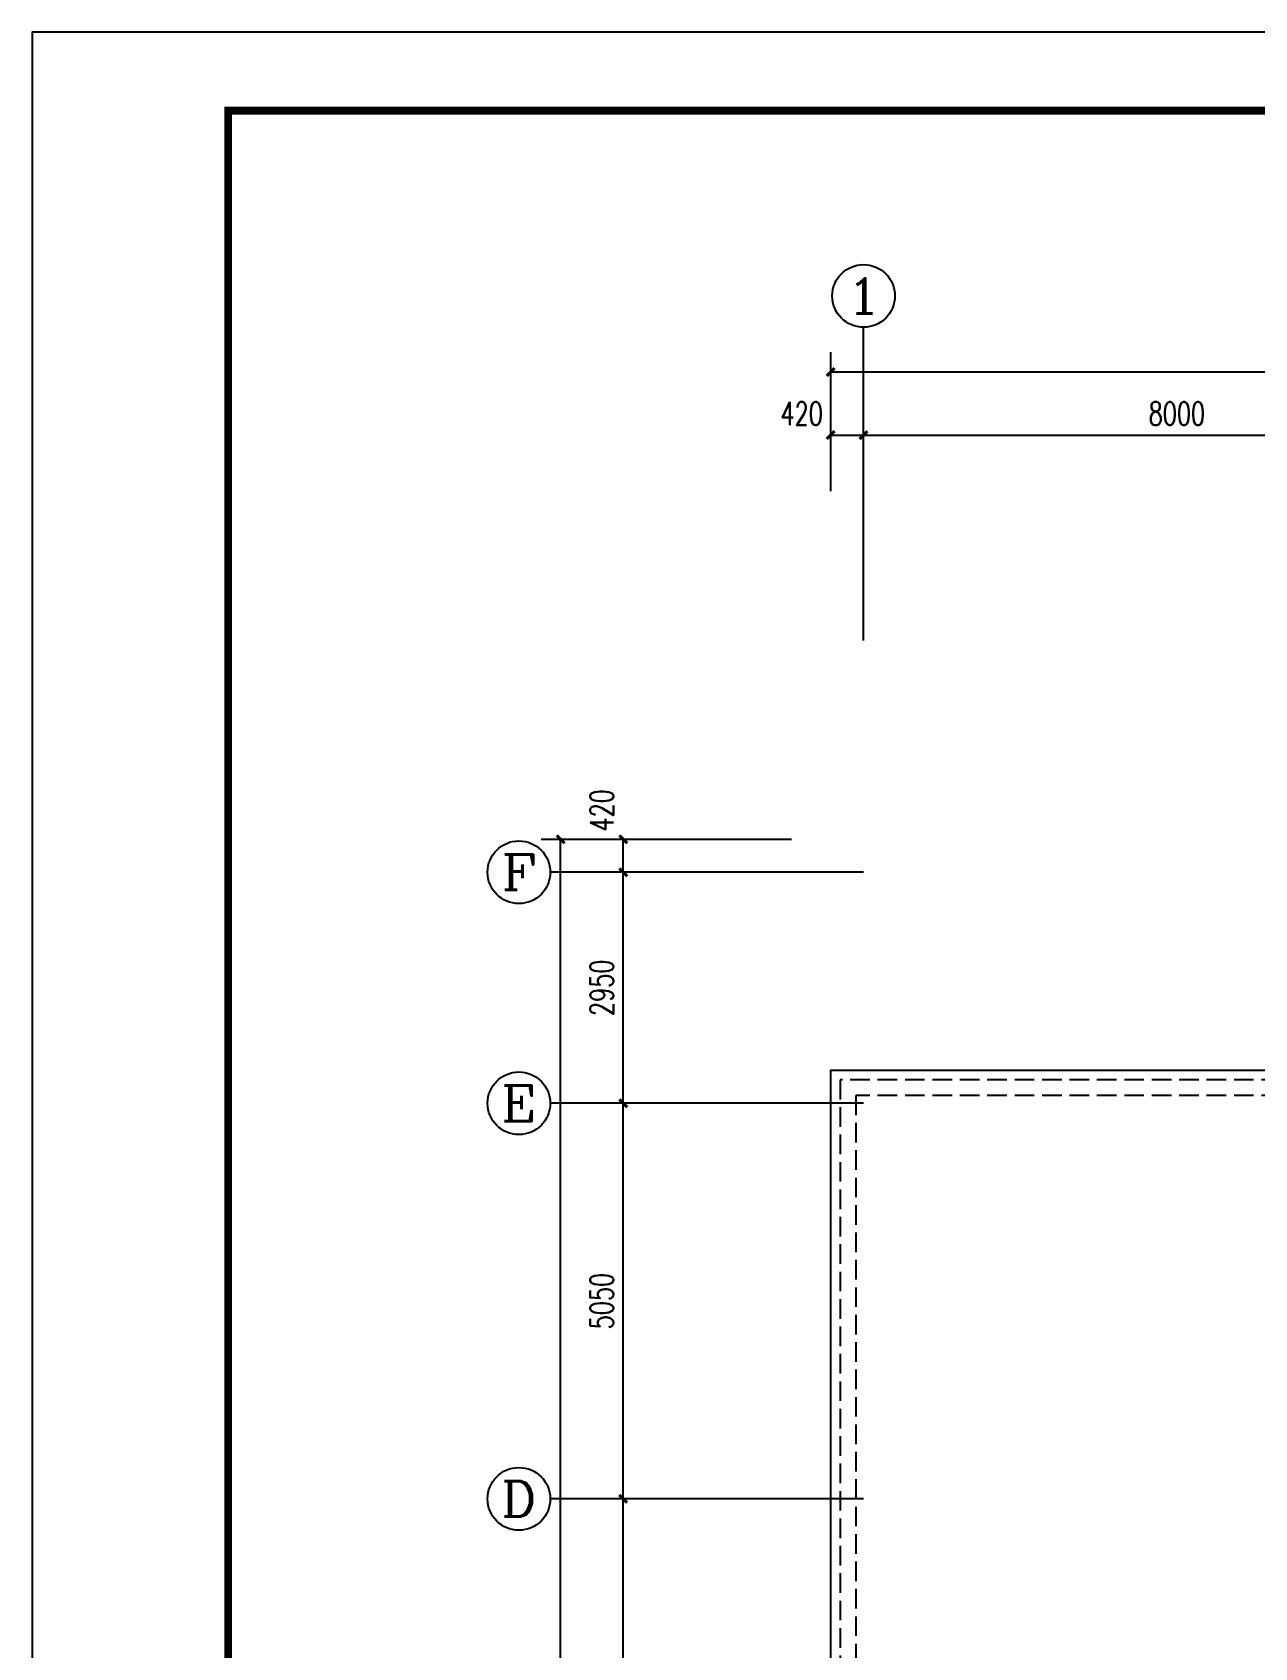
# Model space of a CAD drawing. Extents: x 2297255 to 2381355, y -608375 to -364775.
# Drawn here: x 2297255 to 2312861, y -385398 to -364775 of the extents above; entities that cross this region are included whole.
import ezdxf
from ezdxf.enums import TextEntityAlignment as Align

# ---------------------------------------------------------------- set-up
doc = ezdxf.new("R2010")
doc.units = 0
doc.header["$LTSCALE"] = 1000
doc.header["$MEASUREMENT"] = 0
doc.linetypes.add('DASH', pattern=[0.35, 0.25, -0.1])
for name, color, linetype in [('AXIS', 3, 'Continuous'), ('AXIS_TEXT', 7, 'Continuous'), ('PUB_DIM', 3, 'Continuous'), ('TK', 4, 'Continuous')]:
    doc.layers.add(name, color=color, linetype=linetype)
doc.styles.add('_TCH_AXIS', font='COMPLEX', dxfattribs={"bigfont": 'GBCBIG'})
doc.styles.add('_TCH_DIM_T3', font='SIMPLEX', dxfattribs={"width": 0.705882, "bigfont": 'GBCBIG'})
doc.styles.add('COMPLEX', font='COMPLEX')
doc.styles.add('HZTXT1', font='romans.shx', dxfattribs={"width": 0.7, "bigfont": 'GBHZFS.SHX'})
doc.styles.get("Standard").update_dxf_attribs({"font": 'gbenor.shx', "bigfont": 'gbcbig.shx'})
doc.dimstyles.new('_TCH_ARCH&&100', dxfattribs={"dimtxt": 297.5, "dimasz": 100, "dimexe": 250, "dimexo": 300, "dimgap": 126.25, "dimtad": 1, "dimdec": 0, "dimzin": 0, "dimdsep": 46, "dimtxsty": '_TCH_DIM_T3', "dimblk": 'ARCHTICK', "dimcen": 0.09, "dimclrt": 7, "dimazin": 2, "dimtfac": 1, "dimtdec": 0, "dimtix": 1, "dimtmove": 2, "dimatfit": 3, "dimfxl": 30, "dimtolj": 1, "dimtzin": 0, "dimarcsym": 0})

# ---------------------------------------------------------------- blocks, each defined once
blk = doc.blocks.new('_ArchTick')
at = {"color": 0, "linetype": 'ByBlock', "const_width": 0.4}
blk.add_lwpolyline([(-0.5, -0.5), (0.5, 0.5)], dxfattribs=at)
blk = doc.blocks.new('*D99')
at = {"layer": 'Defpoints', "color": 0, "transparency": 16777216}
for p in [(11621, 25057), (-45219, 24014), (11621, 24014)]:
    blk.add_point(p, dxfattribs=at)
at = {"layer": 'PUB_DIM', "color": 0, "lineweight": -2, "transparency": 16777216}
for p, q in [((-45219, 24314), (-45219, 25307)), ((11621, 24314), (11621, 25307)), ((-45219, 25057), (11621, 25057))]:
    blk.add_line(p, q, dxfattribs=at)
at = {"layer": 'PUB_DIM', "color": 0, "lineweight": -2, "transparency": 16777216, "xscale": 100, "yscale": 100, "zscale": 100, "rotation": 180}
blk.add_blockref('_ArchTick', (-45219, 25057), dxfattribs=at)
at = {"layer": 'PUB_DIM', "color": 0, "lineweight": -2, "transparency": 16777216, "xscale": 100, "yscale": 100, "zscale": 100}
blk.add_blockref('_ArchTick', (11621, 25057), dxfattribs=at)
at = {"layer": 'PUB_DIM', "color": 7, "transparency": 16777216, "insert": (-16799, 25332), "char_height": 297.5, "attachment_point": 5, "style": '_TCH_DIM_T3'}
blk.add_mtext('\\A1;56840', dxfattribs=at)
blk = doc.blocks.new('*D100')
at = {"layer": 'Defpoints', "color": 0, "transparency": 16777216}
for p in [(-44799, 24250), (-45219, 23233), (-44799, 23233)]:
    blk.add_point(p, dxfattribs=at)
at = {"layer": 'PUB_DIM', "color": 0, "lineweight": -2, "transparency": 16777216}
for p, q in [((-45219, 23533), (-45219, 24500)), ((-44799, 23533), (-44799, 24500)), ((-45219, 24250), (-44799, 24250))]:
    blk.add_line(p, q, dxfattribs=at)
at = {"layer": 'PUB_DIM', "color": 0, "lineweight": -2, "transparency": 16777216, "xscale": 100, "yscale": 100, "zscale": 100, "rotation": 180}
blk.add_blockref('_ArchTick', (-45219, 24250), dxfattribs=at)
at = {"layer": 'PUB_DIM', "color": 0, "lineweight": -2, "transparency": 16777216, "xscale": 100, "yscale": 100, "zscale": 100}
blk.add_blockref('_ArchTick', (-44799, 24250), dxfattribs=at)
at = {"layer": 'PUB_DIM', "color": 7, "transparency": 16777216, "insert": (-45589, 24525), "char_height": 297.5, "attachment_point": 5, "style": '_TCH_DIM_T3'}
blk.add_mtext('\\A1;420', dxfattribs=at)
blk = doc.blocks.new('*D101')
at = {"layer": 'Defpoints', "color": 0, "transparency": 16777216}
for p in [(-36799, 24250), (-44799, 23233), (-36799, 23233)]:
    blk.add_point(p, dxfattribs=at)
at = {"layer": 'PUB_DIM', "color": 0, "lineweight": -2, "transparency": 16777216}
for p, q in [((-44799, 23533), (-44799, 24500)), ((-36799, 23533), (-36799, 24500)), ((-44799, 24250), (-36799, 24250))]:
    blk.add_line(p, q, dxfattribs=at)
at = {"layer": 'PUB_DIM', "color": 0, "lineweight": -2, "transparency": 16777216, "xscale": 100, "yscale": 100, "zscale": 100, "rotation": 180}
blk.add_blockref('_ArchTick', (-44799, 24250), dxfattribs=at)
at = {"layer": 'PUB_DIM', "color": 0, "lineweight": -2, "transparency": 16777216, "xscale": 100, "yscale": 100, "zscale": 100}
blk.add_blockref('_ArchTick', (-36799, 24250), dxfattribs=at)
at = {"layer": 'PUB_DIM', "color": 7, "transparency": 16777216, "insert": (-40799, 24525), "char_height": 297.5, "attachment_point": 5, "style": '_TCH_DIM_T3'}
blk.add_mtext('\\A1;8000', dxfattribs=at)
blk = doc.blocks.new('*D119')
at = {"layer": 'Defpoints', "color": 0, "transparency": 16777216}
for p in [(-48667, 19089), (-47476, 19089), (-47476, -11951)]:
    blk.add_point(p, dxfattribs=at)
at = {"layer": 'PUB_DIM', "color": 0, "lineweight": -2, "transparency": 16777216}
for p, q in [((-47776, 19089), (-48917, 19089)), ((-48667, -11951), (-48667, 19089)), ((-47776, -11951), (-48917, -11951))]:
    blk.add_line(p, q, dxfattribs=at)
at = {"layer": 'PUB_DIM', "color": 0, "lineweight": -2, "transparency": 16777216, "xscale": 100, "yscale": 100, "zscale": 100}
for p, rotation in [((-48667, 19089), 90), ((-48667, -11951), 270)]:
    blk.add_blockref('_ArchTick', p, dxfattribs=dict(at, rotation=rotation))
at = {"layer": 'PUB_DIM', "color": 7, "transparency": 16777216, "insert": (-48942, 3569), "char_height": 297.5, "attachment_point": 5, "rotation": 90, "style": '_TCH_DIM_T3'}
blk.add_mtext('\\A1;31040', dxfattribs=at)
blk = doc.blocks.new('*D120')
at = {"layer": 'Defpoints', "color": 0, "transparency": 16777216}
for p in [(-47867, 19089), (-45419, 19089), (-45419, 18669)]:
    blk.add_point(p, dxfattribs=at)
at = {"layer": 'PUB_DIM', "color": 0, "lineweight": -2, "transparency": 16777216}
for p, q in [((-45719, 19089), (-48117, 19089)), ((-47867, 18669), (-47867, 19089)), ((-45719, 18669), (-48117, 18669))]:
    blk.add_line(p, q, dxfattribs=at)
at = {"layer": 'PUB_DIM', "color": 0, "lineweight": -2, "transparency": 16777216, "xscale": 100, "yscale": 100, "zscale": 100}
for p, rotation in [((-47867, 19089), 90), ((-47867, 18669), 270)]:
    blk.add_blockref('_ArchTick', p, dxfattribs=dict(at, rotation=rotation))
at = {"layer": 'PUB_DIM', "color": 7, "transparency": 16777216, "insert": (-48142, 19459), "char_height": 297.5, "attachment_point": 5, "rotation": 90, "style": '_TCH_DIM_T3'}
blk.add_mtext('\\A1;420', dxfattribs=at)
blk = doc.blocks.new('*D121')
at = {"layer": 'Defpoints', "color": 0, "transparency": 16777216}
for p in [(-47867, 18669), (-45419, 18669), (-45419, 15719)]:
    blk.add_point(p, dxfattribs=at)
at = {"layer": 'PUB_DIM', "color": 0, "lineweight": -2, "transparency": 16777216}
for p, q in [((-45719, 18669), (-48117, 18669)), ((-47867, 15719), (-47867, 18669)), ((-45719, 15719), (-48117, 15719))]:
    blk.add_line(p, q, dxfattribs=at)
at = {"layer": 'PUB_DIM', "color": 0, "lineweight": -2, "transparency": 16777216, "xscale": 100, "yscale": 100, "zscale": 100}
for p, rotation in [((-47867, 18669), 90), ((-47867, 15719), 270)]:
    blk.add_blockref('_ArchTick', p, dxfattribs=dict(at, rotation=rotation))
at = {"layer": 'PUB_DIM', "color": 7, "transparency": 16777216, "insert": (-48142, 17194), "char_height": 297.5, "attachment_point": 5, "rotation": 90, "style": '_TCH_DIM_T3'}
blk.add_mtext('\\A1;2950', dxfattribs=at)
blk = doc.blocks.new('*D122')
at = {"layer": 'Defpoints', "color": 0, "transparency": 16777216}
for p in [(-47867, 15719), (-45419, 15719), (-45419, 10669)]:
    blk.add_point(p, dxfattribs=at)
at = {"layer": 'PUB_DIM', "color": 0, "lineweight": -2, "transparency": 16777216}
for p, q in [((-45719, 15719), (-48117, 15719)), ((-47867, 10669), (-47867, 15719)), ((-45719, 10669), (-48117, 10669))]:
    blk.add_line(p, q, dxfattribs=at)
at = {"layer": 'PUB_DIM', "color": 0, "lineweight": -2, "transparency": 16777216, "xscale": 100, "yscale": 100, "zscale": 100}
for p, rotation in [((-47867, 15719), 90), ((-47867, 10669), 270)]:
    blk.add_blockref('_ArchTick', p, dxfattribs=dict(at, rotation=rotation))
at = {"layer": 'PUB_DIM', "color": 7, "transparency": 16777216, "insert": (-48142, 13194), "char_height": 297.5, "attachment_point": 5, "rotation": 90, "style": '_TCH_DIM_T3'}
blk.add_mtext('\\A1;5050', dxfattribs=at)
blk = doc.blocks.new('*D123')
at = {"layer": 'Defpoints', "color": 0, "transparency": 16777216}
for p in [(-47867, 10669), (-45419, 10669), (-45419, 2669)]:
    blk.add_point(p, dxfattribs=at)
at = {"layer": 'PUB_DIM', "color": 0, "lineweight": -2, "transparency": 16777216}
for p, q in [((-45719, 10669), (-48117, 10669)), ((-47867, 2669), (-47867, 10669)), ((-45719, 2669), (-48117, 2669))]:
    blk.add_line(p, q, dxfattribs=at)
at = {"layer": 'PUB_DIM', "color": 0, "lineweight": -2, "transparency": 16777216, "xscale": 100, "yscale": 100, "zscale": 100}
for p, rotation in [((-47867, 10669), 90), ((-47867, 2669), 270)]:
    blk.add_blockref('_ArchTick', p, dxfattribs=dict(at, rotation=rotation))
at = {"layer": 'PUB_DIM', "color": 7, "transparency": 16777216, "insert": (-48142, 6669), "char_height": 297.5, "attachment_point": 5, "rotation": 90, "style": '_TCH_DIM_T3'}
blk.add_mtext('\\A1;8000', dxfattribs=at)
blk = doc.blocks.new('*D246')
at = {"layer": 'Defpoints', "color": 0, "transparency": 16777216}
for p in [(11621, 25057), (-45219, 24014), (11621, 24014)]:
    blk.add_point(p, dxfattribs=at)
at = {"layer": 'PUB_DIM', "color": 0, "lineweight": -2, "transparency": 16777216}
for p, q in [((-45219, 24314), (-45219, 25307)), ((11621, 24314), (11621, 25307)), ((-45219, 25057), (11621, 25057))]:
    blk.add_line(p, q, dxfattribs=at)
at = {"layer": 'PUB_DIM', "color": 0, "lineweight": -2, "transparency": 16777216, "xscale": 100, "yscale": 100, "zscale": 100, "rotation": 180}
blk.add_blockref('_ArchTick', (-45219, 25057), dxfattribs=at)
at = {"layer": 'PUB_DIM', "color": 0, "lineweight": -2, "transparency": 16777216, "xscale": 100, "yscale": 100, "zscale": 100}
blk.add_blockref('_ArchTick', (11621, 25057), dxfattribs=at)
at = {"layer": 'PUB_DIM', "color": 7, "transparency": 16777216, "insert": (-16799, 25332), "char_height": 297.5, "attachment_point": 5, "style": '_TCH_DIM_T3'}
blk.add_mtext('\\A1;56840', dxfattribs=at)
blk = doc.blocks.new('*D247')
at = {"layer": 'Defpoints', "color": 0, "transparency": 16777216}
for p in [(-44799, 24250), (-45219, 23233), (-44799, 23233)]:
    blk.add_point(p, dxfattribs=at)
at = {"layer": 'PUB_DIM', "color": 0, "lineweight": -2, "transparency": 16777216}
for p, q in [((-45219, 23533), (-45219, 24500)), ((-44799, 23533), (-44799, 24500)), ((-45219, 24250), (-44799, 24250))]:
    blk.add_line(p, q, dxfattribs=at)
at = {"layer": 'PUB_DIM', "color": 0, "lineweight": -2, "transparency": 16777216, "xscale": 100, "yscale": 100, "zscale": 100, "rotation": 180}
blk.add_blockref('_ArchTick', (-45219, 24250), dxfattribs=at)
at = {"layer": 'PUB_DIM', "color": 0, "lineweight": -2, "transparency": 16777216, "xscale": 100, "yscale": 100, "zscale": 100}
blk.add_blockref('_ArchTick', (-44799, 24250), dxfattribs=at)
at = {"layer": 'PUB_DIM', "color": 7, "transparency": 16777216, "insert": (-45589, 24525), "char_height": 297.5, "attachment_point": 5, "style": '_TCH_DIM_T3'}
blk.add_mtext('\\A1;420', dxfattribs=at)
blk = doc.blocks.new('*D248')
at = {"layer": 'Defpoints', "color": 0, "transparency": 16777216}
for p in [(-36799, 24250), (-44799, 23233), (-36799, 23233)]:
    blk.add_point(p, dxfattribs=at)
at = {"layer": 'PUB_DIM', "color": 0, "lineweight": -2, "transparency": 16777216}
for p, q in [((-44799, 23533), (-44799, 24500)), ((-36799, 23533), (-36799, 24500)), ((-44799, 24250), (-36799, 24250))]:
    blk.add_line(p, q, dxfattribs=at)
at = {"layer": 'PUB_DIM', "color": 0, "lineweight": -2, "transparency": 16777216, "xscale": 100, "yscale": 100, "zscale": 100, "rotation": 180}
blk.add_blockref('_ArchTick', (-44799, 24250), dxfattribs=at)
at = {"layer": 'PUB_DIM', "color": 0, "lineweight": -2, "transparency": 16777216, "xscale": 100, "yscale": 100, "zscale": 100}
blk.add_blockref('_ArchTick', (-36799, 24250), dxfattribs=at)
at = {"layer": 'PUB_DIM', "color": 7, "transparency": 16777216, "insert": (-40799, 24525), "char_height": 297.5, "attachment_point": 5, "style": '_TCH_DIM_T3'}
blk.add_mtext('\\A1;8000', dxfattribs=at)
blk = doc.blocks.new('*D266')
at = {"layer": 'Defpoints', "color": 0, "transparency": 16777216}
for p in [(-48667, 19089), (-47476, 19089), (-47476, -11951)]:
    blk.add_point(p, dxfattribs=at)
at = {"layer": 'PUB_DIM', "color": 0, "lineweight": -2, "transparency": 16777216}
for p, q in [((-47776, 19089), (-48917, 19089)), ((-48667, -11951), (-48667, 19089)), ((-47776, -11951), (-48917, -11951))]:
    blk.add_line(p, q, dxfattribs=at)
at = {"layer": 'PUB_DIM', "color": 0, "lineweight": -2, "transparency": 16777216, "xscale": 100, "yscale": 100, "zscale": 100}
for p, rotation in [((-48667, 19089), 90), ((-48667, -11951), 270)]:
    blk.add_blockref('_ArchTick', p, dxfattribs=dict(at, rotation=rotation))
at = {"layer": 'PUB_DIM', "color": 7, "transparency": 16777216, "insert": (-48942, 3569), "char_height": 297.5, "attachment_point": 5, "rotation": 90, "style": '_TCH_DIM_T3'}
blk.add_mtext('\\A1;31040', dxfattribs=at)
blk = doc.blocks.new('*D267')
at = {"layer": 'Defpoints', "color": 0, "transparency": 16777216}
for p in [(-47867, 19089), (-45419, 19089), (-45419, 18669)]:
    blk.add_point(p, dxfattribs=at)
at = {"layer": 'PUB_DIM', "color": 0, "lineweight": -2, "transparency": 16777216}
for p, q in [((-45719, 19089), (-48117, 19089)), ((-47867, 18669), (-47867, 19089)), ((-45719, 18669), (-48117, 18669))]:
    blk.add_line(p, q, dxfattribs=at)
at = {"layer": 'PUB_DIM', "color": 0, "lineweight": -2, "transparency": 16777216, "xscale": 100, "yscale": 100, "zscale": 100}
for p, rotation in [((-47867, 19089), 90), ((-47867, 18669), 270)]:
    blk.add_blockref('_ArchTick', p, dxfattribs=dict(at, rotation=rotation))
at = {"layer": 'PUB_DIM', "color": 7, "transparency": 16777216, "insert": (-48142, 19459), "char_height": 297.5, "attachment_point": 5, "rotation": 90, "style": '_TCH_DIM_T3'}
blk.add_mtext('\\A1;420', dxfattribs=at)
blk = doc.blocks.new('*D268')
at = {"layer": 'Defpoints', "color": 0, "transparency": 16777216}
for p in [(-47867, 18669), (-45419, 18669), (-45419, 15719)]:
    blk.add_point(p, dxfattribs=at)
at = {"layer": 'PUB_DIM', "color": 0, "lineweight": -2, "transparency": 16777216}
for p, q in [((-45719, 18669), (-48117, 18669)), ((-47867, 15719), (-47867, 18669)), ((-45719, 15719), (-48117, 15719))]:
    blk.add_line(p, q, dxfattribs=at)
at = {"layer": 'PUB_DIM', "color": 0, "lineweight": -2, "transparency": 16777216, "xscale": 100, "yscale": 100, "zscale": 100}
for p, rotation in [((-47867, 18669), 90), ((-47867, 15719), 270)]:
    blk.add_blockref('_ArchTick', p, dxfattribs=dict(at, rotation=rotation))
at = {"layer": 'PUB_DIM', "color": 7, "transparency": 16777216, "insert": (-48142, 17194), "char_height": 297.5, "attachment_point": 5, "rotation": 90, "style": '_TCH_DIM_T3'}
blk.add_mtext('\\A1;2950', dxfattribs=at)
blk = doc.blocks.new('*D269')
at = {"layer": 'Defpoints', "color": 0, "transparency": 16777216}
for p in [(-47867, 15719), (-45419, 15719), (-45419, 10669)]:
    blk.add_point(p, dxfattribs=at)
at = {"layer": 'PUB_DIM', "color": 0, "lineweight": -2, "transparency": 16777216}
for p, q in [((-45719, 15719), (-48117, 15719)), ((-47867, 10669), (-47867, 15719)), ((-45719, 10669), (-48117, 10669))]:
    blk.add_line(p, q, dxfattribs=at)
at = {"layer": 'PUB_DIM', "color": 0, "lineweight": -2, "transparency": 16777216, "xscale": 100, "yscale": 100, "zscale": 100}
for p, rotation in [((-47867, 15719), 90), ((-47867, 10669), 270)]:
    blk.add_blockref('_ArchTick', p, dxfattribs=dict(at, rotation=rotation))
at = {"layer": 'PUB_DIM', "color": 7, "transparency": 16777216, "insert": (-48142, 13194), "char_height": 297.5, "attachment_point": 5, "rotation": 90, "style": '_TCH_DIM_T3'}
blk.add_mtext('\\A1;5050', dxfattribs=at)
blk = doc.blocks.new('*D270')
at = {"layer": 'Defpoints', "color": 0, "transparency": 16777216}
for p in [(-47867, 10669), (-45419, 10669), (-45419, 2669)]:
    blk.add_point(p, dxfattribs=at)
at = {"layer": 'PUB_DIM', "color": 0, "lineweight": -2, "transparency": 16777216}
for p, q in [((-45719, 10669), (-48117, 10669)), ((-47867, 2669), (-47867, 10669)), ((-45719, 2669), (-48117, 2669))]:
    blk.add_line(p, q, dxfattribs=at)
at = {"layer": 'PUB_DIM', "color": 0, "lineweight": -2, "transparency": 16777216, "xscale": 100, "yscale": 100, "zscale": 100}
for p, rotation in [((-47867, 10669), 90), ((-47867, 2669), 270)]:
    blk.add_blockref('_ArchTick', p, dxfattribs=dict(at, rotation=rotation))
at = {"layer": 'PUB_DIM', "color": 7, "transparency": 16777216, "insert": (-48142, 6669), "char_height": 297.5, "attachment_point": 5, "rotation": 90, "style": '_TCH_DIM_T3'}
blk.add_mtext('\\A1;8000', dxfattribs=at)
blk = doc.blocks.new('*D393')
at = {"layer": 'Defpoints', "color": 0, "transparency": 16777216}
for p in [(11621, 25057), (-45219, 24014), (11621, 24014)]:
    blk.add_point(p, dxfattribs=at)
at = {"layer": 'PUB_DIM', "color": 0, "lineweight": -2, "transparency": 16777216}
for p, q in [((-45219, 24314), (-45219, 25307)), ((11621, 24314), (11621, 25307)), ((-45219, 25057), (11621, 25057))]:
    blk.add_line(p, q, dxfattribs=at)
at = {"layer": 'PUB_DIM', "color": 0, "lineweight": -2, "transparency": 16777216, "xscale": 100, "yscale": 100, "zscale": 100, "rotation": 180}
blk.add_blockref('_ArchTick', (-45219, 25057), dxfattribs=at)
at = {"layer": 'PUB_DIM', "color": 0, "lineweight": -2, "transparency": 16777216, "xscale": 100, "yscale": 100, "zscale": 100}
blk.add_blockref('_ArchTick', (11621, 25057), dxfattribs=at)
at = {"layer": 'PUB_DIM', "color": 7, "transparency": 16777216, "insert": (-16799, 25332), "char_height": 297.5, "attachment_point": 5, "style": '_TCH_DIM_T3'}
blk.add_mtext('\\A1;56840', dxfattribs=at)
blk = doc.blocks.new('*D394')
at = {"layer": 'Defpoints', "color": 0, "transparency": 16777216}
for p in [(-44799, 24250), (-45219, 23233), (-44799, 23233)]:
    blk.add_point(p, dxfattribs=at)
at = {"layer": 'PUB_DIM', "color": 0, "lineweight": -2, "transparency": 16777216}
for p, q in [((-45219, 23533), (-45219, 24500)), ((-44799, 23533), (-44799, 24500)), ((-45219, 24250), (-44799, 24250))]:
    blk.add_line(p, q, dxfattribs=at)
at = {"layer": 'PUB_DIM', "color": 0, "lineweight": -2, "transparency": 16777216, "xscale": 100, "yscale": 100, "zscale": 100, "rotation": 180}
blk.add_blockref('_ArchTick', (-45219, 24250), dxfattribs=at)
at = {"layer": 'PUB_DIM', "color": 0, "lineweight": -2, "transparency": 16777216, "xscale": 100, "yscale": 100, "zscale": 100}
blk.add_blockref('_ArchTick', (-44799, 24250), dxfattribs=at)
at = {"layer": 'PUB_DIM', "color": 7, "transparency": 16777216, "insert": (-45589, 24525), "char_height": 297.5, "attachment_point": 5, "style": '_TCH_DIM_T3'}
blk.add_mtext('\\A1;420', dxfattribs=at)
blk = doc.blocks.new('*D395')
at = {"layer": 'Defpoints', "color": 0, "transparency": 16777216}
for p in [(-36799, 24250), (-44799, 23233), (-36799, 23233)]:
    blk.add_point(p, dxfattribs=at)
at = {"layer": 'PUB_DIM', "color": 0, "lineweight": -2, "transparency": 16777216}
for p, q in [((-44799, 23533), (-44799, 24500)), ((-36799, 23533), (-36799, 24500)), ((-44799, 24250), (-36799, 24250))]:
    blk.add_line(p, q, dxfattribs=at)
at = {"layer": 'PUB_DIM', "color": 0, "lineweight": -2, "transparency": 16777216, "xscale": 100, "yscale": 100, "zscale": 100, "rotation": 180}
blk.add_blockref('_ArchTick', (-44799, 24250), dxfattribs=at)
at = {"layer": 'PUB_DIM', "color": 0, "lineweight": -2, "transparency": 16777216, "xscale": 100, "yscale": 100, "zscale": 100}
blk.add_blockref('_ArchTick', (-36799, 24250), dxfattribs=at)
at = {"layer": 'PUB_DIM', "color": 7, "transparency": 16777216, "insert": (-40799, 24525), "char_height": 297.5, "attachment_point": 5, "style": '_TCH_DIM_T3'}
blk.add_mtext('\\A1;8000', dxfattribs=at)
blk = doc.blocks.new('*D413')
at = {"layer": 'Defpoints', "color": 0, "transparency": 16777216}
for p in [(-48667, 19089), (-47476, 19089), (-47476, -11951)]:
    blk.add_point(p, dxfattribs=at)
at = {"layer": 'PUB_DIM', "color": 0, "lineweight": -2, "transparency": 16777216}
for p, q in [((-47776, 19089), (-48917, 19089)), ((-48667, -11951), (-48667, 19089)), ((-47776, -11951), (-48917, -11951))]:
    blk.add_line(p, q, dxfattribs=at)
at = {"layer": 'PUB_DIM', "color": 0, "lineweight": -2, "transparency": 16777216, "xscale": 100, "yscale": 100, "zscale": 100}
for p, rotation in [((-48667, 19089), 90), ((-48667, -11951), 270)]:
    blk.add_blockref('_ArchTick', p, dxfattribs=dict(at, rotation=rotation))
at = {"layer": 'PUB_DIM', "color": 7, "transparency": 16777216, "insert": (-48942, 3569), "char_height": 297.5, "attachment_point": 5, "rotation": 90, "style": '_TCH_DIM_T3'}
blk.add_mtext('\\A1;31040', dxfattribs=at)
blk = doc.blocks.new('*D414')
at = {"layer": 'Defpoints', "color": 0, "transparency": 16777216}
for p in [(-47867, 19089), (-45419, 19089), (-45419, 18669)]:
    blk.add_point(p, dxfattribs=at)
at = {"layer": 'PUB_DIM', "color": 0, "lineweight": -2, "transparency": 16777216}
for p, q in [((-45719, 19089), (-48117, 19089)), ((-47867, 18669), (-47867, 19089)), ((-45719, 18669), (-48117, 18669))]:
    blk.add_line(p, q, dxfattribs=at)
at = {"layer": 'PUB_DIM', "color": 0, "lineweight": -2, "transparency": 16777216, "xscale": 100, "yscale": 100, "zscale": 100}
for p, rotation in [((-47867, 19089), 90), ((-47867, 18669), 270)]:
    blk.add_blockref('_ArchTick', p, dxfattribs=dict(at, rotation=rotation))
at = {"layer": 'PUB_DIM', "color": 7, "transparency": 16777216, "insert": (-48142, 19459), "char_height": 297.5, "attachment_point": 5, "rotation": 90, "style": '_TCH_DIM_T3'}
blk.add_mtext('\\A1;420', dxfattribs=at)
blk = doc.blocks.new('*D415')
at = {"layer": 'Defpoints', "color": 0, "transparency": 16777216}
for p in [(-47867, 18669), (-45419, 18669), (-45419, 15719)]:
    blk.add_point(p, dxfattribs=at)
at = {"layer": 'PUB_DIM', "color": 0, "lineweight": -2, "transparency": 16777216}
for p, q in [((-45719, 18669), (-48117, 18669)), ((-47867, 15719), (-47867, 18669)), ((-45719, 15719), (-48117, 15719))]:
    blk.add_line(p, q, dxfattribs=at)
at = {"layer": 'PUB_DIM', "color": 0, "lineweight": -2, "transparency": 16777216, "xscale": 100, "yscale": 100, "zscale": 100}
for p, rotation in [((-47867, 18669), 90), ((-47867, 15719), 270)]:
    blk.add_blockref('_ArchTick', p, dxfattribs=dict(at, rotation=rotation))
at = {"layer": 'PUB_DIM', "color": 7, "transparency": 16777216, "insert": (-48142, 17194), "char_height": 297.5, "attachment_point": 5, "rotation": 90, "style": '_TCH_DIM_T3'}
blk.add_mtext('\\A1;2950', dxfattribs=at)
blk = doc.blocks.new('*D416')
at = {"layer": 'Defpoints', "color": 0, "transparency": 16777216}
for p in [(-47867, 15719), (-45419, 15719), (-45419, 10669)]:
    blk.add_point(p, dxfattribs=at)
at = {"layer": 'PUB_DIM', "color": 0, "lineweight": -2, "transparency": 16777216}
for p, q in [((-45719, 15719), (-48117, 15719)), ((-47867, 10669), (-47867, 15719)), ((-45719, 10669), (-48117, 10669))]:
    blk.add_line(p, q, dxfattribs=at)
at = {"layer": 'PUB_DIM', "color": 0, "lineweight": -2, "transparency": 16777216, "xscale": 100, "yscale": 100, "zscale": 100}
for p, rotation in [((-47867, 15719), 90), ((-47867, 10669), 270)]:
    blk.add_blockref('_ArchTick', p, dxfattribs=dict(at, rotation=rotation))
at = {"layer": 'PUB_DIM', "color": 7, "transparency": 16777216, "insert": (-48142, 13194), "char_height": 297.5, "attachment_point": 5, "rotation": 90, "style": '_TCH_DIM_T3'}
blk.add_mtext('\\A1;5050', dxfattribs=at)
blk = doc.blocks.new('*D417')
at = {"layer": 'Defpoints', "color": 0, "transparency": 16777216}
for p in [(-47867, 10669), (-45419, 10669), (-45419, 2669)]:
    blk.add_point(p, dxfattribs=at)
at = {"layer": 'PUB_DIM', "color": 0, "lineweight": -2, "transparency": 16777216}
for p, q in [((-45719, 10669), (-48117, 10669)), ((-47867, 2669), (-47867, 10669)), ((-45719, 2669), (-48117, 2669))]:
    blk.add_line(p, q, dxfattribs=at)
at = {"layer": 'PUB_DIM', "color": 0, "lineweight": -2, "transparency": 16777216, "xscale": 100, "yscale": 100, "zscale": 100}
for p, rotation in [((-47867, 10669), 90), ((-47867, 2669), 270)]:
    blk.add_blockref('_ArchTick', p, dxfattribs=dict(at, rotation=rotation))
at = {"layer": 'PUB_DIM', "color": 7, "transparency": 16777216, "insert": (-48142, 6669), "char_height": 297.5, "attachment_point": 5, "rotation": 90, "style": '_TCH_DIM_T3'}
blk.add_mtext('\\A1;8000', dxfattribs=at)
blk = doc.blocks.new('_AXISO')
blk.add_circle((0, 0), 0.5)
at = {"layer": 'AXIS_TEXT', "style": 'COMPLEX', "width": 1.041667}
blk.add_attdef('A', text='', height=0.56, dxfattribs=at).set_placement((-0.25, -0.28), (0.25, -0.28), align=Align.FIT)
blk = doc.blocks.new('*D430')
at = {"layer": 'Defpoints', "color": 0, "transparency": 16777216}
for p in [(11621, 25057), (-45219, 24014), (11621, 24014)]:
    blk.add_point(p, dxfattribs=at)
at = {"layer": 'PUB_DIM', "color": 0, "lineweight": -2, "transparency": 16777216}
for p, q in [((-45219, 24314), (-45219, 25307)), ((11621, 24314), (11621, 25307)), ((-45219, 25057), (11621, 25057))]:
    blk.add_line(p, q, dxfattribs=at)
at = {"layer": 'PUB_DIM', "color": 0, "lineweight": -2, "transparency": 16777216, "xscale": 100, "yscale": 100, "zscale": 100, "rotation": 180}
blk.add_blockref('_ArchTick', (-45219, 25057), dxfattribs=at)
at = {"layer": 'PUB_DIM', "color": 0, "lineweight": -2, "transparency": 16777216, "xscale": 100, "yscale": 100, "zscale": 100}
blk.add_blockref('_ArchTick', (11621, 25057), dxfattribs=at)
at = {"layer": 'PUB_DIM', "color": 7, "transparency": 16777216, "insert": (-16799, 25332), "char_height": 297.5, "attachment_point": 5, "style": '_TCH_DIM_T3'}
blk.add_mtext('\\A1;56840', dxfattribs=at)
blk = doc.blocks.new('*D431')
at = {"layer": 'Defpoints', "color": 0, "transparency": 16777216}
for p in [(-44799, 24250), (-45219, 23233), (-44799, 23233)]:
    blk.add_point(p, dxfattribs=at)
at = {"layer": 'PUB_DIM', "color": 0, "lineweight": -2, "transparency": 16777216}
for p, q in [((-45219, 23533), (-45219, 24500)), ((-44799, 23533), (-44799, 24500)), ((-45219, 24250), (-44799, 24250))]:
    blk.add_line(p, q, dxfattribs=at)
at = {"layer": 'PUB_DIM', "color": 0, "lineweight": -2, "transparency": 16777216, "xscale": 100, "yscale": 100, "zscale": 100, "rotation": 180}
blk.add_blockref('_ArchTick', (-45219, 24250), dxfattribs=at)
at = {"layer": 'PUB_DIM', "color": 0, "lineweight": -2, "transparency": 16777216, "xscale": 100, "yscale": 100, "zscale": 100}
blk.add_blockref('_ArchTick', (-44799, 24250), dxfattribs=at)
at = {"layer": 'PUB_DIM', "color": 7, "transparency": 16777216, "insert": (-45589, 24525), "char_height": 297.5, "attachment_point": 5, "style": '_TCH_DIM_T3'}
blk.add_mtext('\\A1;420', dxfattribs=at)
blk = doc.blocks.new('*D432')
at = {"layer": 'Defpoints', "color": 0, "transparency": 16777216}
for p in [(-36799, 24250), (-44799, 23233), (-36799, 23233)]:
    blk.add_point(p, dxfattribs=at)
at = {"layer": 'PUB_DIM', "color": 0, "lineweight": -2, "transparency": 16777216}
for p, q in [((-44799, 23533), (-44799, 24500)), ((-36799, 23533), (-36799, 24500)), ((-44799, 24250), (-36799, 24250))]:
    blk.add_line(p, q, dxfattribs=at)
at = {"layer": 'PUB_DIM', "color": 0, "lineweight": -2, "transparency": 16777216, "xscale": 100, "yscale": 100, "zscale": 100, "rotation": 180}
blk.add_blockref('_ArchTick', (-44799, 24250), dxfattribs=at)
at = {"layer": 'PUB_DIM', "color": 0, "lineweight": -2, "transparency": 16777216, "xscale": 100, "yscale": 100, "zscale": 100}
blk.add_blockref('_ArchTick', (-36799, 24250), dxfattribs=at)
at = {"layer": 'PUB_DIM', "color": 7, "transparency": 16777216, "insert": (-40799, 24525), "char_height": 297.5, "attachment_point": 5, "style": '_TCH_DIM_T3'}
blk.add_mtext('\\A1;8000', dxfattribs=at)
blk = doc.blocks.new('*D450')
at = {"layer": 'Defpoints', "color": 0, "transparency": 16777216}
for p in [(-48667, 19089), (-47476, 19089), (-47476, -11951)]:
    blk.add_point(p, dxfattribs=at)
at = {"layer": 'PUB_DIM', "color": 0, "lineweight": -2, "transparency": 16777216}
for p, q in [((-47776, 19089), (-48917, 19089)), ((-48667, -11951), (-48667, 19089)), ((-47776, -11951), (-48917, -11951))]:
    blk.add_line(p, q, dxfattribs=at)
at = {"layer": 'PUB_DIM', "color": 0, "lineweight": -2, "transparency": 16777216, "xscale": 100, "yscale": 100, "zscale": 100}
for p, rotation in [((-48667, 19089), 90), ((-48667, -11951), 270)]:
    blk.add_blockref('_ArchTick', p, dxfattribs=dict(at, rotation=rotation))
at = {"layer": 'PUB_DIM', "color": 7, "transparency": 16777216, "insert": (-48942, 3569), "char_height": 297.5, "attachment_point": 5, "rotation": 90, "style": '_TCH_DIM_T3'}
blk.add_mtext('\\A1;31040', dxfattribs=at)
blk = doc.blocks.new('*D451')
at = {"layer": 'Defpoints', "color": 0, "transparency": 16777216}
for p in [(-47867, 19089), (-45419, 19089), (-45419, 18669)]:
    blk.add_point(p, dxfattribs=at)
at = {"layer": 'PUB_DIM', "color": 0, "lineweight": -2, "transparency": 16777216}
for p, q in [((-45719, 19089), (-48117, 19089)), ((-47867, 18669), (-47867, 19089)), ((-45719, 18669), (-48117, 18669))]:
    blk.add_line(p, q, dxfattribs=at)
at = {"layer": 'PUB_DIM', "color": 0, "lineweight": -2, "transparency": 16777216, "xscale": 100, "yscale": 100, "zscale": 100}
for p, rotation in [((-47867, 19089), 90), ((-47867, 18669), 270)]:
    blk.add_blockref('_ArchTick', p, dxfattribs=dict(at, rotation=rotation))
at = {"layer": 'PUB_DIM', "color": 7, "transparency": 16777216, "insert": (-48142, 19459), "char_height": 297.5, "attachment_point": 5, "rotation": 90, "style": '_TCH_DIM_T3'}
blk.add_mtext('\\A1;420', dxfattribs=at)
blk = doc.blocks.new('*D452')
at = {"layer": 'Defpoints', "color": 0, "transparency": 16777216}
for p in [(-47867, 18669), (-45419, 18669), (-45419, 15719)]:
    blk.add_point(p, dxfattribs=at)
at = {"layer": 'PUB_DIM', "color": 0, "lineweight": -2, "transparency": 16777216}
for p, q in [((-45719, 18669), (-48117, 18669)), ((-47867, 15719), (-47867, 18669)), ((-45719, 15719), (-48117, 15719))]:
    blk.add_line(p, q, dxfattribs=at)
at = {"layer": 'PUB_DIM', "color": 0, "lineweight": -2, "transparency": 16777216, "xscale": 100, "yscale": 100, "zscale": 100}
for p, rotation in [((-47867, 18669), 90), ((-47867, 15719), 270)]:
    blk.add_blockref('_ArchTick', p, dxfattribs=dict(at, rotation=rotation))
at = {"layer": 'PUB_DIM', "color": 7, "transparency": 16777216, "insert": (-48142, 17194), "char_height": 297.5, "attachment_point": 5, "rotation": 90, "style": '_TCH_DIM_T3'}
blk.add_mtext('\\A1;2950', dxfattribs=at)
blk = doc.blocks.new('*D453')
at = {"layer": 'Defpoints', "color": 0, "transparency": 16777216}
for p in [(-47867, 15719), (-45419, 15719), (-45419, 10669)]:
    blk.add_point(p, dxfattribs=at)
at = {"layer": 'PUB_DIM', "color": 0, "lineweight": -2, "transparency": 16777216}
for p, q in [((-45719, 15719), (-48117, 15719)), ((-47867, 10669), (-47867, 15719)), ((-45719, 10669), (-48117, 10669))]:
    blk.add_line(p, q, dxfattribs=at)
at = {"layer": 'PUB_DIM', "color": 0, "lineweight": -2, "transparency": 16777216, "xscale": 100, "yscale": 100, "zscale": 100}
for p, rotation in [((-47867, 15719), 90), ((-47867, 10669), 270)]:
    blk.add_blockref('_ArchTick', p, dxfattribs=dict(at, rotation=rotation))
at = {"layer": 'PUB_DIM', "color": 7, "transparency": 16777216, "insert": (-48142, 13194), "char_height": 297.5, "attachment_point": 5, "rotation": 90, "style": '_TCH_DIM_T3'}
blk.add_mtext('\\A1;5050', dxfattribs=at)
blk = doc.blocks.new('*D454')
at = {"layer": 'Defpoints', "color": 0, "transparency": 16777216}
for p in [(-47867, 10669), (-45419, 10669), (-45419, 2669)]:
    blk.add_point(p, dxfattribs=at)
at = {"layer": 'PUB_DIM', "color": 0, "lineweight": -2, "transparency": 16777216}
for p, q in [((-45719, 10669), (-48117, 10669)), ((-47867, 2669), (-47867, 10669)), ((-45719, 2669), (-48117, 2669))]:
    blk.add_line(p, q, dxfattribs=at)
at = {"layer": 'PUB_DIM', "color": 0, "lineweight": -2, "transparency": 16777216, "xscale": 100, "yscale": 100, "zscale": 100}
for p, rotation in [((-47867, 10669), 90), ((-47867, 2669), 270)]:
    blk.add_blockref('_ArchTick', p, dxfattribs=dict(at, rotation=rotation))
at = {"layer": 'PUB_DIM', "color": 7, "transparency": 16777216, "insert": (-48142, 6669), "char_height": 297.5, "attachment_point": 5, "rotation": 90, "style": '_TCH_DIM_T3'}
blk.add_mtext('\\A1;8000', dxfattribs=at)
blk = doc.blocks.new('*U579')
at = {"color": 3}
blk.add_lwpolyline([(-84100, 0), (0, 0), (0, 59400), (-84100, 59400)], close=True, dxfattribs=at)
at = {"color": 3, "const_width": 100}
blk.add_lwpolyline([(-81600, 1000), (-1000, 1000), (-1000, 58400), (-81600, 58400)], close=True, dxfattribs=at)
at = {"layer": 'TK', "color": 4, "style": 'HZTXT1'}
for tag, height, width, p in [('项目负责1', 400, 0.6, (-4500, 19196)), ('项目负责2', 400, 0.6, (-4500, 18296)), ('专责', 400, 0.6, (-4500, 17396)), ('审定', 400, 0.6, (-4500, 16496)), ('审核', 400, 0.6, (-4500, 15596)), ('校对', 400, 0.6, (-4500, 14696)), ('设计', 400, 0.6, (-4500, 13796)), ('绘图', 400, 0.6, (-4500, 12896)), ('建设单位', 450, 0.6, (-4500, 11050)), ('工号', 400, 0.5, (-5501, 3507)), ('版次', 400, 0.7, (-2138, 3498)), ('阶段', 400, 0.7, (-2138, 2498)), ('比例', 400, 0.7, (-5491, 1513)), ('日期', 400, 0.7, (-2138, 1498))]:
    blk.add_attdef(tag, text='', height=height, dxfattribs=dict(at, width=width)).set_placement(p, align=Align.MIDDLE)
at = {"layer": 'TK', "color": 1, "lineweight": -3, "style": 'HZTXT1', "width": 0.6}
blk.add_attdef('工程名称', text='', height=450, dxfattribs=at).set_placement((-4500, 9050), align=Align.MIDDLE)
at = {"layer": 'TK', "color": 4, "lineweight": -3, "style": 'HZTXT1', "width": 0.6}
blk.add_attdef('子项名称', text='', height=450, dxfattribs=at).set_placement((-4500, 7050), align=Align.MIDDLE)
at = {"layer": 'TK', "color": 1, "lineweight": -3, "width": 0.6, "flags": 104}
blk.add_attdef('图名', text='', height=400, dxfattribs=at).set_placement((-4558, 4958), align=Align.MIDDLE_CENTER)
at = {"layer": 'TK', "color": 1, "style": 'HZTXT1', "width": 0.7}
blk.add_attdef('图号', text='', height=400, dxfattribs=at).set_placement((-5491, 2513), align=Align.MIDDLE)
blk = doc.blocks.new('A$C7281566F')
blk.add_lwpolyline([(-29319.5, 16139.4), (-45219.5, 16139.4), (-45219.5, -11750.6), (-4379.5, -11750.6), (-4379.5, -5750.6)])
at = {"color": 2, "linetype": 'DASH'}
for points in [[(-29319.5, 16019.4), (-45099.5, 16019.4), (-45099.5, -11630.6), (-4499.5, -11630.6), (-4499.5, -5750.6)], [(-29319.5, 15819.4), (-44899.5, 15819.4), (-44899.5, -11430.6), (-4699.5, -11430.6), (-4699.5, -5750.6)]]:
    blk.add_lwpolyline(points, dxfattribs=at)
at = {"layer": 'AXIS'}
for p, q in [((-44799.5, 21626.7), (-44799.5, 25626.7)), ((-44799.5, 18669.4), (-48799.5, 18669.4)), ((-44799.5, 15719.4), (-48799.5, 15719.4)), ((-44799.5, 10669.4), (-48799.5, 10669.4))]:
    blk.add_line(p, q, dxfattribs=at)
ref = blk.add_blockref('_AXISO', (-44799.5, 26026.7), dxfattribs=dict(at, xscale=800, yscale=800, zscale=800))
ref.add_attrib('A', '1', dxfattribs={"layer": 'AXIS_TEXT', "height": 452.5, "style": '_TCH_AXIS', "width": 2.333333}).set_placement((-45025.7, 25800.4), (-44573.2, 25800.4), align=Align.FIT)
ref = blk.add_blockref('_AXISO', (-49199.5, 18669.4), dxfattribs=dict(at, xscale=800, yscale=800, zscale=800))
ref.add_attrib('A', 'F', dxfattribs={"layer": 'AXIS_TEXT', "height": 452.5, "style": '_TCH_AXIS', "width": 1.3125}).set_placement((-49425.7, 18443.1), (-48973.2, 18443.1), align=Align.FIT)
ref = blk.add_blockref('_AXISO', (-49199.5, 15719.4), dxfattribs=dict(at, xscale=800, yscale=800, zscale=800))
ref.add_attrib('A', 'E', dxfattribs={"layer": 'AXIS_TEXT', "height": 452.5, "style": '_TCH_AXIS', "width": 1.3125}).set_placement((-49425.7, 15493.1), (-48973.2, 15493.1), align=Align.FIT)
ref = blk.add_blockref('_AXISO', (-49199.5, 10669.4), dxfattribs=dict(at, xscale=800, yscale=800, zscale=800))
ref.add_attrib('A', 'D', dxfattribs={"layer": 'AXIS_TEXT', "height": 452.5, "style": '_TCH_AXIS', "width": 1.235294}).set_placement((-49425.7, 10443.1), (-48973.2, 10443.1), align=Align.FIT)
at = {"layer": 'PUB_DIM'}
for p1, p2, distance, picture, middle in [((-45219.5, 24014.1), (11620.5, 24014.1), 1042.6, '*D99', (-16799.5, 25331.7)), ((-45219.5, 24014.1), (11620.5, 24014.1), 1042.6, '*D246', (-16799.5, 25331.7)), ((-45219.5, 24014.1), (11620.5, 24014.1), 1042.6, '*D393', (-16799.5, 25331.7)), ((-45219.5, 24014.1), (11620.5, 24014.1), 1042.6, '*D430', (-16799.5, 25331.7)), ((-44799.5, 23232.8), (-36799.5, 23232.8), 1017, '*D101', (-40799.5, 24524.8)), ((-44799.5, 23232.8), (-36799.5, 23232.8), 1017, '*D248', (-40799.5, 24524.8)), ((-44799.5, 23232.8), (-36799.5, 23232.8), 1017, '*D395', (-40799.5, 24524.8)), ((-44799.5, 23232.8), (-36799.5, 23232.8), 1017, '*D432', (-40799.5, 24524.8)), ((-47475.8, -11950.6), (-47475.8, 19089.4), 1190.9, '*D119', (-48941.7, 3569.4)), ((-47475.8, -11950.6), (-47475.8, 19089.4), 1190.9, '*D266', (-48941.7, 3569.4)), ((-47475.8, -11950.6), (-47475.8, 19089.4), 1190.9, '*D413', (-48941.7, 3569.4)), ((-47475.8, -11950.6), (-47475.8, 19089.4), 1190.9, '*D450', (-48941.7, 3569.4)), ((-45419.5, 15719.4), (-45419.5, 18669.4), 2447.4, '*D121', (-48141.9, 17194.4)), ((-45419.5, 15719.4), (-45419.5, 18669.4), 2447.4, '*D268', (-48141.9, 17194.4)), ((-45419.5, 15719.4), (-45419.5, 18669.4), 2447.4, '*D415', (-48141.9, 17194.4)), ((-45419.5, 15719.4), (-45419.5, 18669.4), 2447.4, '*D452', (-48141.9, 17194.4)), ((-45419.5, 10669.4), (-45419.5, 15719.4), 2447.4, '*D122', (-48141.9, 13194.4)), ((-45419.5, 10669.4), (-45419.5, 15719.4), 2447.4, '*D269', (-48141.9, 13194.4)), ((-45419.5, 10669.4), (-45419.5, 15719.4), 2447.4, '*D416', (-48141.9, 13194.4)), ((-45419.5, 10669.4), (-45419.5, 15719.4), 2447.4, '*D453', (-48141.9, 13194.4)), ((-45419.5, 2669.4), (-45419.5, 10669.4), 2447.4, '*D123', (-48141.9, 6669.4)), ((-45419.5, 2669.4), (-45419.5, 10669.4), 2447.4, '*D270', (-48141.9, 6669.4)), ((-45419.5, 2669.4), (-45419.5, 10669.4), 2447.4, '*D417', (-48141.9, 6669.4)), ((-45419.5, 2669.4), (-45419.5, 10669.4), 2447.4, '*D454', (-48141.9, 6669.4))]:
    dim = blk.add_aligned_dim(p1=p1, p2=p2, distance=distance, dimstyle='_TCH_ARCH&&100', dxfattribs=at)
    dim.commit()
    dim.dimension.update_dxf_attribs({"geometry": picture, "text_midpoint": middle})
for base, p1, p2, angle, picture, middle in [((-44799.5, 24249.8), (-45219.5, 23232.8), (-44799.5, 23232.8), 0, '*D100', (-45589.5, 24524.8)), ((-44799.5, 24249.8), (-45219.5, 23232.8), (-44799.5, 23232.8), 0, '*D247', (-45589.5, 24524.8)), ((-44799.5, 24249.8), (-45219.5, 23232.8), (-44799.5, 23232.8), 0, '*D394', (-45589.5, 24524.8)), ((-44799.5, 24249.8), (-45219.5, 23232.8), (-44799.5, 23232.8), 0, '*D431', (-45589.5, 24524.8)), ((-47866.9, 19089.4), (-45419.5, 18669.4), (-45419.5, 19089.4), 90, '*D120', (-48141.9, 19459.4)), ((-47866.9, 19089.4), (-45419.5, 18669.4), (-45419.5, 19089.4), 90, '*D267', (-48141.9, 19459.4)), ((-47866.9, 19089.4), (-45419.5, 18669.4), (-45419.5, 19089.4), 90, '*D414', (-48141.9, 19459.4)), ((-47866.9, 19089.4), (-45419.5, 18669.4), (-45419.5, 19089.4), 90, '*D451', (-48141.9, 19459.4))]:
    dim = blk.add_linear_dim(base=base, p1=p1, p2=p2, angle=angle, dimstyle='_TCH_ARCH&&100', dxfattribs=at)
    dim.commit()
    dim.dimension.update_dxf_attribs({"geometry": picture, "text_midpoint": middle, "dimtype": 129})

msp = doc.modelspace()

# ---------------------------------------------------------------- block references
for name, p in [('*U579', (2381355.1, -424174.9)), ('A$C7281566F', (2352666.9, -394167.1))]:
    msp.add_blockref(name, p)

doc.saveas('drawing.dxf')
